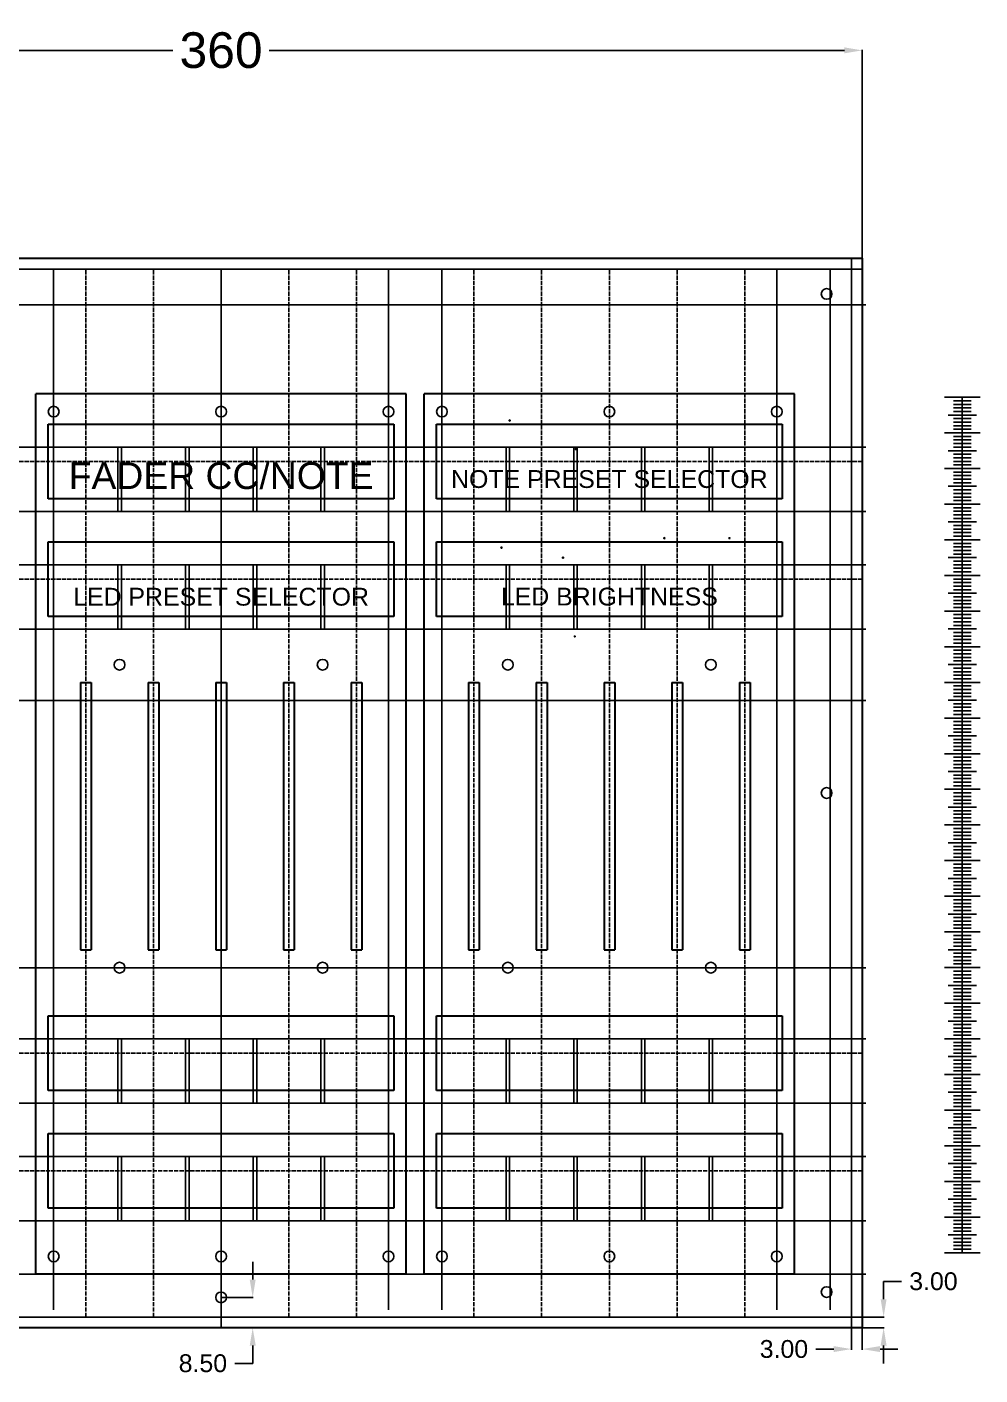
# Model space of a CAD drawing. Header units: millimetres. Extents: x 2052 to 2502, y 1819 to 2198.
# Drawn here: x 2234.2 to 2501.8, y 1819.4 to 2197.6 of the extents above; entities that cross this region are included whole.
import ezdxf

# ---------------------------------------------------------------- set-up
doc = ezdxf.new("R2010")
doc.units = ezdxf.units.MM
doc.linetypes.add('ACAD_ISO02W100', pattern=[15, 12, -3])
for name, color, linetype in [('Buttons', 7, 'Continuous'), ('Guides', 140, 'Continuous'), ('Half guides', 20, 'ACAD_ISO02W100'), ('Hole', 100, 'Continuous'), ('MODE_BUTTON', 7, 'Continuous')]:
    doc.layers.add(name, color=color, linetype=linetype)
doc.layers.add('Front panel', color=7, linetype='Continuous', lineweight=30)
doc.layers.add('PCB SIZE', color=90, linetype='Continuous', lineweight=30)
doc.layers.add('Quote', color=7, linetype='Continuous', true_color=0xff8575)
doc.styles.get("Standard").update_dxf_attribs({"font": 'arial.ttf'})
doc.dimstyles.get("Standard").update_dxf_attribs({"dimtxt": 5, "dimasz": 5, "dimexe": 0.18, "dimexo": 0.0625, "dimgap": 2.5, "dimtad": 0, "dimtoh": 1, "dimzin": 0, "dimdsep": 46, "dimtxsty": 'Standard', "dimcen": 0.09, "dimadec": 0, "dimazin": 0, "dimtfac": 1, "dimtofl": 0, "dimtmove": 0, "dimatfit": 3, "dimfxl": 1, "dimtolj": 1, "dimtzin": 0, "dimarcsym": 0})

# ---------------------------------------------------------------- blocks, each defined once
blk = doc.blocks.new('*D5')
at = {"layer": 'Quote', "color": 0, "lineweight": -2, "transparency": 16777216}
for p, q in [((2108.74, 2129.74), (2108.74, 2191.2)), ((2113.74, 2191.02), (2275.22, 2191.02)), ((2463.74, 2191.02), (2302.27, 2191.02)), ((2468.74, 2129.74), (2468.74, 2191.2))]:
    blk.add_line(p, q, dxfattribs=at)
at = {"layer": 'Quote', "color": 0, "transparency": 16777216}
for points in [[(2113.74, 2191.86), (2113.74, 2190.19), (2108.74, 2191.02)], [(2463.74, 2191.86), (2463.74, 2190.19), (2468.74, 2191.02)]]:
    blk.add_solid(points, dxfattribs=at)
at = {"layer": 'Quote', "color": 0, "lineweight": 0, "transparency": 16777216, "insert": (2288.74, 2191.02), "char_height": 10, "attachment_point": 5}
blk.add_mtext('\\A1;360', dxfattribs=at)
blk = doc.blocks.new('*D21')
at = {"layer": 'Quote', "color": 0, "lineweight": -2, "transparency": 16777216}
for p, q in [((2297.62, 1846.18), (2297.62, 1851.18)), ((2288.81, 1841.18), (2297.8, 1841.18)), ((2297.69, 1832.68), (2297.8, 1832.68)), ((2297.62, 1827.68), (2297.62, 1822.68)), ((2297.62, 1822.68), (2292.62, 1822.68))]:
    blk.add_line(p, q, dxfattribs=at)
at = {"layer": 'Quote', "color": 0, "transparency": 16777216}
for points in [[(2296.79, 1846.18), (2298.46, 1846.18), (2297.62, 1841.18)], [(2296.79, 1827.68), (2298.46, 1827.68), (2297.62, 1832.68)]]:
    blk.add_solid(points, dxfattribs=at)
at = {"layer": 'Quote', "color": 0, "transparency": 16777216, "insert": (2283.64, 1822.68), "char_height": 5, "attachment_point": 5}
blk.add_mtext('\\A1;8.50', dxfattribs=at)
blk = doc.blocks.new('*D22')
at = {"layer": 'Quote', "color": 0, "lineweight": -2, "transparency": 16777216}
for p, q in [((2474.74, 1840.68), (2474.74, 1845.68)), ((2474.74, 1845.68), (2479.74, 1845.68)), ((2468.81, 1835.68), (2474.92, 1835.68)), ((2468.81, 1832.68), (2474.92, 1832.68)), ((2474.74, 1827.68), (2474.74, 1822.68))]:
    blk.add_line(p, q, dxfattribs=at)
at = {"layer": 'Quote', "color": 0, "transparency": 16777216}
for points in [[(2473.91, 1840.68), (2475.58, 1840.68), (2474.74, 1835.68)], [(2473.91, 1827.68), (2475.58, 1827.68), (2474.74, 1832.68)]]:
    blk.add_solid(points, dxfattribs=at)
at = {"layer": 'Quote', "color": 0, "transparency": 16777216, "insert": (2488.73, 1845.68), "char_height": 5, "attachment_point": 5}
blk.add_mtext('\\A1;3.00', dxfattribs=at)
blk = doc.blocks.new('*D23')
at = {"layer": 'Quote', "color": 0, "lineweight": -2, "transparency": 16777216}
for p, q in [((2465.74, 1832.62), (2465.74, 1826.5)), ((2468.74, 1832.62), (2468.74, 1826.5)), ((2460.74, 1826.68), (2455.74, 1826.68)), ((2473.74, 1826.68), (2478.74, 1826.68))]:
    blk.add_line(p, q, dxfattribs=at)
at = {"layer": 'Quote', "color": 0, "transparency": 16777216}
for points in [[(2460.74, 1827.51), (2460.74, 1825.85), (2465.74, 1826.68)], [(2473.74, 1827.51), (2473.74, 1825.85), (2468.74, 1826.68)]]:
    blk.add_solid(points, dxfattribs=at)
at = {"layer": 'Quote', "color": 0, "transparency": 16777216, "insert": (2446.76, 1826.68), "char_height": 5, "attachment_point": 5}
blk.add_mtext('\\A1;3.00', dxfattribs=at)

msp = doc.modelspace()

# ---------------------------------------------------------------- linework, layer by layer
for p, q in [((2108.745, 2129.679), (2468.745, 2129.679)), ((2288.745, 2129.679), (2288.745, 1832.679)), ((2465.745, 2132.679), (2465.745, 1832.679)), ((2491.818, 2093.717), (2501.818, 2093.717)), ((2494.318, 2092.717), (2499.318, 2092.717)), ((2494.318, 2091.717), (2499.318, 2091.717)), ((2496.818, 2093.717), (2496.818, 1993.717)), ((2492.818, 2088.717), (2500.818, 2088.717)), ((2494.318, 2090.717), (2499.318, 2090.717)), ((2494.318, 2089.717), (2499.318, 2089.717)), ((2494.318, 2087.717), (2499.318, 2087.717)), ((2494.318, 2086.717), (2499.318, 2086.717)), ((2494.318, 2085.717), (2499.318, 2085.717)), ((2494.318, 2084.717), (2499.318, 2084.717)), ((2491.818, 2083.717), (2501.818, 2083.717)), ((2491.818, 2083.717), (2501.818, 2083.717)), ((2492.818, 2083.717), (2500.818, 2083.717)), ((2494.318, 2082.717), (2499.318, 2082.717)), ((2494.318, 2081.717), (2499.318, 2081.717)), ((2494.318, 2080.717), (2499.318, 2080.717)), ((2492.818, 2078.717), (2500.818, 2078.717)), ((2494.318, 2079.717), (2499.318, 2079.717)), ((2494.318, 2077.717), (2499.318, 2077.717)), ((2494.318, 2076.717), (2499.318, 2076.717)), ((2491.818, 2073.717), (2501.818, 2073.717)), ((2491.818, 2073.717), (2501.818, 2073.717)), ((2492.818, 2073.717), (2500.818, 2073.717)), ((2494.318, 2075.717), (2499.318, 2075.717)), ((2494.318, 2074.717), (2499.318, 2074.717)), ((2494.318, 2072.717), (2499.318, 2072.717)), ((2492.818, 2068.717), (2500.818, 2068.717)), ((2494.318, 2071.717), (2499.318, 2071.717)), ((2494.318, 2070.717), (2499.318, 2070.717)), ((2494.318, 2069.717), (2499.318, 2069.717)), ((2494.318, 2067.717), (2499.318, 2067.717)), ((2494.318, 2066.717), (2499.318, 2066.717)), ((2494.318, 2065.717), (2499.318, 2065.717)), ((2491.818, 2063.717), (2501.818, 2063.717)), ((2491.818, 2063.717), (2501.818, 2063.717)), ((2492.818, 2063.717), (2500.818, 2063.717)), ((2494.318, 2064.717), (2499.318, 2064.717)), ((2494.318, 2062.717), (2499.318, 2062.717)), ((2494.318, 2061.717), (2499.318, 2061.717)), ((2492.818, 2058.717), (2500.818, 2058.717)), ((2494.318, 2060.717), (2499.318, 2060.717)), ((2494.318, 2059.717), (2499.318, 2059.717)), ((2494.318, 2057.717), (2499.318, 2057.717)), ((2491.818, 2053.717), (2501.818, 2053.717)), ((2491.818, 2053.717), (2501.818, 2053.717)), ((2492.818, 2053.717), (2500.818, 2053.717)), ((2494.318, 2056.717), (2499.318, 2056.717)), ((2494.318, 2055.717), (2499.318, 2055.717)), ((2494.318, 2054.717), (2499.318, 2054.717)), ((2494.318, 2052.717), (2499.318, 2052.717)), ((2494.318, 2051.717), (2499.318, 2051.717)), ((2494.318, 2050.717), (2499.318, 2050.717)), ((2492.818, 2048.717), (2500.818, 2048.717)), ((2494.318, 2049.717), (2499.318, 2049.717)), ((2494.318, 2047.717), (2499.318, 2047.717)), ((2494.318, 2046.717), (2499.318, 2046.717)), ((2491.818, 2043.717), (2501.818, 2043.717)), ((2491.818, 2043.717), (2501.818, 2043.717)), ((2492.818, 2043.717), (2500.818, 2043.717)), ((2494.318, 2045.717), (2499.318, 2045.717)), ((2494.318, 2044.717), (2499.318, 2044.717)), ((2494.318, 2042.717), (2499.318, 2042.717)), ((2492.818, 2038.717), (2500.818, 2038.717)), ((2494.318, 2041.717), (2499.318, 2041.717)), ((2494.318, 2040.717), (2499.318, 2040.717)), ((2494.318, 2039.717), (2499.318, 2039.717)), ((2494.318, 2037.717), (2499.318, 2037.717)), ((2494.318, 2036.717), (2499.318, 2036.717)), ((2494.318, 2035.717), (2499.318, 2035.717)), ((2494.318, 2034.717), (2499.318, 2034.717)), ((2491.818, 2033.717), (2501.818, 2033.717)), ((2491.818, 2033.717), (2501.818, 2033.717)), ((2492.818, 2033.717), (2500.818, 2033.717)), ((2494.318, 2032.717), (2499.318, 2032.717)), ((2494.318, 2031.717), (2499.318, 2031.717)), ((2492.818, 2028.717), (2500.818, 2028.717)), ((2494.318, 2030.717), (2499.318, 2030.717)), ((2494.318, 2029.717), (2499.318, 2029.717)), ((2494.318, 2027.717), (2499.318, 2027.717)), ((2491.818, 2023.717), (2501.818, 2023.717)), ((2491.818, 2023.717), (2501.818, 2023.717)), ((2491.818, 2023.717), (2501.818, 2023.717)), ((2491.818, 2023.717), (2501.818, 2023.717)), ((2492.818, 2023.717), (2500.818, 2023.717)), ((2494.318, 2026.717), (2499.318, 2026.717)), ((2494.318, 2025.717), (2499.318, 2025.717)), ((2494.318, 2024.717), (2499.318, 2024.717)), ((2496.818, 2023.717), (2496.818, 1923.717)), ((2496.818, 2023.717), (2496.818, 1923.717)), ((2494.318, 2022.717), (2499.318, 2022.717)), ((2494.318, 2022.717), (2499.318, 2022.717)), ((2494.318, 2022.717), (2499.318, 2022.717)), ((2494.318, 2021.717), (2499.318, 2021.717)), ((2494.318, 2021.717), (2499.318, 2021.717)), ((2494.318, 2021.717), (2499.318, 2021.717)), ((2494.318, 2020.717), (2499.318, 2020.717)), ((2494.318, 2020.717), (2499.318, 2020.717)), ((2494.318, 2020.717), (2499.318, 2020.717)), ((2494.318, 2019.717), (2499.318, 2019.717)), ((2494.318, 2019.717), (2499.318, 2019.717)), ((2494.318, 2019.717), (2499.318, 2019.717)), ((2492.818, 2018.717), (2500.818, 2018.717)), ((2492.818, 2018.717), (2500.818, 2018.717)), ((2492.818, 2018.717), (2500.818, 2018.717)), ((2494.318, 2017.717), (2499.318, 2017.717)), ((2494.318, 2017.717), (2499.318, 2017.717)), ((2494.318, 2017.717), (2499.318, 2017.717)), ((2494.318, 2016.717), (2499.318, 2016.717)), ((2494.318, 2016.717), (2499.318, 2016.717)), ((2494.318, 2016.717), (2499.318, 2016.717)), ((2491.818, 2013.717), (2501.818, 2013.717)), ((2491.818, 2013.717), (2501.818, 2013.717)), ((2491.818, 2013.717), (2501.818, 2013.717)), ((2491.818, 2013.717), (2501.818, 2013.717)), ((2491.818, 2013.717), (2501.818, 2013.717)), ((2491.818, 2013.717), (2501.818, 2013.717)), ((2492.818, 2013.717), (2500.818, 2013.717)), ((2492.818, 2013.717), (2500.818, 2013.717)), ((2492.818, 2013.717), (2500.818, 2013.717)), ((2494.318, 2015.717), (2499.318, 2015.717)), ((2494.318, 2015.717), (2499.318, 2015.717)), ((2494.318, 2015.717), (2499.318, 2015.717)), ((2494.318, 2014.717), (2499.318, 2014.717)), ((2494.318, 2014.717), (2499.318, 2014.717)), ((2494.318, 2014.717), (2499.318, 2014.717)), ((2494.318, 2012.717), (2499.318, 2012.717)), ((2494.318, 2012.717), (2499.318, 2012.717)), ((2494.318, 2012.717), (2499.318, 2012.717)), ((2492.818, 2008.717), (2500.818, 2008.717)), ((2492.818, 2008.717), (2500.818, 2008.717)), ((2492.818, 2008.717), (2500.818, 2008.717)), ((2494.318, 2011.717), (2499.318, 2011.717)), ((2494.318, 2011.717), (2499.318, 2011.717)), ((2494.318, 2011.717), (2499.318, 2011.717)), ((2494.318, 2010.717), (2499.318, 2010.717)), ((2494.318, 2010.717), (2499.318, 2010.717)), ((2494.318, 2010.717), (2499.318, 2010.717)), ((2494.318, 2009.717), (2499.318, 2009.717)), ((2494.318, 2009.717), (2499.318, 2009.717)), ((2494.318, 2009.717), (2499.318, 2009.717)), ((2494.318, 2007.717), (2499.318, 2007.717)), ((2494.318, 2007.717), (2499.318, 2007.717)), ((2494.318, 2007.717), (2499.318, 2007.717)), ((2494.318, 2006.717), (2499.318, 2006.717)), ((2494.318, 2006.717), (2499.318, 2006.717)), ((2494.318, 2006.717), (2499.318, 2006.717)), ((2494.318, 2005.717), (2499.318, 2005.717)), ((2494.318, 2005.717), (2499.318, 2005.717)), ((2494.318, 2005.717), (2499.318, 2005.717)), ((2494.318, 2004.717), (2499.318, 2004.717)), ((2494.318, 2004.717), (2499.318, 2004.717)), ((2494.318, 2004.717), (2499.318, 2004.717)), ((2491.818, 2003.717), (2501.818, 2003.717)), ((2491.818, 2003.717), (2501.818, 2003.717)), ((2491.818, 2003.717), (2501.818, 2003.717)), ((2491.818, 2003.717), (2501.818, 2003.717)), ((2491.818, 2003.717), (2501.818, 2003.717)), ((2491.818, 2003.717), (2501.818, 2003.717)), ((2492.818, 2003.717), (2500.818, 2003.717)), ((2492.818, 2003.717), (2500.818, 2003.717)), ((2492.818, 2003.717), (2500.818, 2003.717)), ((2494.318, 2002.717), (2499.318, 2002.717)), ((2494.318, 2002.717), (2499.318, 2002.717)), ((2494.318, 2002.717), (2499.318, 2002.717)), ((2494.318, 2001.717), (2499.318, 2001.717)), ((2494.318, 2001.717), (2499.318, 2001.717)), ((2494.318, 2001.717), (2499.318, 2001.717)), ((2494.318, 2000.717), (2499.318, 2000.717)), ((2494.318, 2000.717), (2499.318, 2000.717)), ((2494.318, 2000.717), (2499.318, 2000.717)), ((2492.818, 1998.717), (2500.818, 1998.717)), ((2492.818, 1998.717), (2500.818, 1998.717)), ((2492.818, 1998.717), (2500.818, 1998.717)), ((2494.318, 1999.717), (2499.318, 1999.717)), ((2494.318, 1999.717), (2499.318, 1999.717)), ((2494.318, 1999.717), (2499.318, 1999.717)), ((2494.318, 1997.717), (2499.318, 1997.717)), ((2494.318, 1997.717), (2499.318, 1997.717)), ((2494.318, 1997.717), (2499.318, 1997.717)), ((2491.818, 1993.717), (2501.818, 1993.717)), ((2491.818, 1993.717), (2501.818, 1993.717)), ((2491.818, 1993.717), (2501.818, 1993.717)), ((2491.818, 1993.717), (2501.818, 1993.717)), ((2491.818, 1993.717), (2501.818, 1993.717)), ((2491.818, 1993.717), (2501.818, 1993.717)), ((2492.818, 1993.717), (2500.818, 1993.717)), ((2492.818, 1993.717), (2500.818, 1993.717)), ((2492.818, 1993.717), (2500.818, 1993.717)), ((2494.318, 1996.717), (2499.318, 1996.717)), ((2494.318, 1996.717), (2499.318, 1996.717)), ((2494.318, 1996.717), (2499.318, 1996.717)), ((2494.318, 1995.717), (2499.318, 1995.717)), ((2494.318, 1995.717), (2499.318, 1995.717)), ((2494.318, 1995.717), (2499.318, 1995.717)), ((2494.318, 1994.717), (2499.318, 1994.717)), ((2494.318, 1994.717), (2499.318, 1994.717)), ((2494.318, 1994.717), (2499.318, 1994.717)), ((2494.318, 1992.717), (2499.318, 1992.717)), ((2494.318, 1992.717), (2499.318, 1992.717)), ((2494.318, 1991.717), (2499.318, 1991.717)), ((2494.318, 1991.717), (2499.318, 1991.717)), ((2494.318, 1990.717), (2499.318, 1990.717)), ((2494.318, 1990.717), (2499.318, 1990.717)), ((2494.318, 1989.717), (2499.318, 1989.717)), ((2494.318, 1989.717), (2499.318, 1989.717)), ((2492.818, 1988.717), (2500.818, 1988.717)), ((2492.818, 1988.717), (2500.818, 1988.717)), ((2494.318, 1987.717), (2499.318, 1987.717)), ((2494.318, 1987.717), (2499.318, 1987.717)), ((2494.318, 1986.717), (2499.318, 1986.717)), ((2494.318, 1986.717), (2499.318, 1986.717)), ((2494.318, 1985.717), (2499.318, 1985.717)), ((2494.318, 1985.717), (2499.318, 1985.717)), ((2491.818, 1983.717), (2501.818, 1983.717)), ((2491.818, 1983.717), (2501.818, 1983.717)), ((2491.818, 1983.717), (2501.818, 1983.717)), ((2491.818, 1983.717), (2501.818, 1983.717)), ((2492.818, 1983.717), (2500.818, 1983.717)), ((2492.818, 1983.717), (2500.818, 1983.717)), ((2494.318, 1984.717), (2499.318, 1984.717)), ((2494.318, 1984.717), (2499.318, 1984.717)), ((2494.318, 1982.717), (2499.318, 1982.717)), ((2494.318, 1982.717), (2499.318, 1982.717)), ((2494.318, 1981.717), (2499.318, 1981.717)), ((2494.318, 1981.717), (2499.318, 1981.717)), ((2492.818, 1978.717), (2500.818, 1978.717)), ((2492.818, 1978.717), (2500.818, 1978.717)), ((2494.318, 1980.717), (2499.318, 1980.717)), ((2494.318, 1980.717), (2499.318, 1980.717)), ((2494.318, 1979.717), (2499.318, 1979.717)), ((2494.318, 1979.717), (2499.318, 1979.717)), ((2494.318, 1977.717), (2499.318, 1977.717)), ((2494.318, 1977.717), (2499.318, 1977.717)), ((2494.318, 1976.717), (2499.318, 1976.717)), ((2494.318, 1976.717), (2499.318, 1976.717)), ((2494.318, 1975.717), (2499.318, 1975.717)), ((2494.318, 1975.717), (2499.318, 1975.717)), ((2494.318, 1974.717), (2499.318, 1974.717)), ((2494.318, 1974.717), (2499.318, 1974.717)), ((2491.818, 1973.717), (2501.818, 1973.717)), ((2491.818, 1973.717), (2501.818, 1973.717)), ((2491.818, 1973.717), (2501.818, 1973.717)), ((2491.818, 1973.717), (2501.818, 1973.717)), ((2492.818, 1973.717), (2500.818, 1973.717)), ((2492.818, 1973.717), (2500.818, 1973.717)), ((2494.318, 1972.717), (2499.318, 1972.717)), ((2494.318, 1972.717), (2499.318, 1972.717)), ((2494.318, 1971.717), (2499.318, 1971.717)), ((2494.318, 1971.717), (2499.318, 1971.717)), ((2494.318, 1970.717), (2499.318, 1970.717)), ((2494.318, 1970.717), (2499.318, 1970.717)), ((2492.818, 1968.717), (2500.818, 1968.717)), ((2492.818, 1968.717), (2500.818, 1968.717)), ((2494.318, 1969.717), (2499.318, 1969.717)), ((2494.318, 1969.717), (2499.318, 1969.717)), ((2494.318, 1967.717), (2499.318, 1967.717)), ((2494.318, 1967.717), (2499.318, 1967.717)), ((2494.318, 1966.717), (2499.318, 1966.717)), ((2494.318, 1966.717), (2499.318, 1966.717)), ((2491.818, 1963.717), (2501.818, 1963.717)), ((2491.818, 1963.717), (2501.818, 1963.717)), ((2491.818, 1963.717), (2501.818, 1963.717)), ((2491.818, 1963.717), (2501.818, 1963.717)), ((2492.818, 1963.717), (2500.818, 1963.717)), ((2492.818, 1963.717), (2500.818, 1963.717)), ((2494.318, 1965.717), (2499.318, 1965.717)), ((2494.318, 1965.717), (2499.318, 1965.717)), ((2494.318, 1964.717), (2499.318, 1964.717)), ((2494.318, 1964.717), (2499.318, 1964.717)), ((2494.318, 1962.717), (2499.318, 1962.717)), ((2494.318, 1962.717), (2499.318, 1962.717)), ((2494.318, 1961.717), (2499.318, 1961.717)), ((2494.318, 1961.717), (2499.318, 1961.717)), ((2494.318, 1960.717), (2499.318, 1960.717)), ((2494.318, 1960.717), (2499.318, 1960.717)), ((2494.318, 1959.717), (2499.318, 1959.717)), ((2494.318, 1959.717), (2499.318, 1959.717)), ((2492.818, 1958.717), (2500.818, 1958.717)), ((2492.818, 1958.717), (2500.818, 1958.717)), ((2494.318, 1957.717), (2499.318, 1957.717)), ((2494.318, 1957.717), (2499.318, 1957.717)), ((2494.318, 1956.717), (2499.318, 1956.717)), ((2494.318, 1956.717), (2499.318, 1956.717)), ((2494.318, 1955.717), (2499.318, 1955.717)), ((2494.318, 1955.717), (2499.318, 1955.717)), ((2491.818, 1953.717), (2501.818, 1953.717)), ((2491.818, 1953.717), (2501.818, 1953.717)), ((2491.818, 1953.717), (2501.818, 1953.717)), ((2491.818, 1953.717), (2501.818, 1953.717)), ((2491.818, 1953.717), (2501.818, 1953.717)), ((2492.818, 1953.717), (2500.818, 1953.717)), ((2492.818, 1953.717), (2500.818, 1953.717)), ((2494.318, 1954.717), (2499.318, 1954.717)), ((2494.318, 1954.717), (2499.318, 1954.717)), ((2494.318, 1952.717), (2499.318, 1952.717)), ((2494.318, 1952.717), (2499.318, 1952.717)), ((2494.318, 1952.717), (2499.318, 1952.717)), ((2494.318, 1951.717), (2499.318, 1951.717)), ((2494.318, 1951.717), (2499.318, 1951.717)), ((2494.318, 1951.717), (2499.318, 1951.717)), ((2496.818, 1953.717), (2496.818, 1853.717)), ((2492.818, 1948.717), (2500.818, 1948.717)), ((2492.818, 1948.717), (2500.818, 1948.717)), ((2492.818, 1948.717), (2500.818, 1948.717)), ((2494.318, 1950.717), (2499.318, 1950.717)), ((2494.318, 1950.717), (2499.318, 1950.717)), ((2494.318, 1950.717), (2499.318, 1950.717)), ((2494.318, 1949.717), (2499.318, 1949.717)), ((2494.318, 1949.717), (2499.318, 1949.717)), ((2494.318, 1949.717), (2499.318, 1949.717)), ((2494.318, 1947.717), (2499.318, 1947.717)), ((2494.318, 1947.717), (2499.318, 1947.717)), ((2494.318, 1947.717), (2499.318, 1947.717)), ((2494.318, 1946.717), (2499.318, 1946.717)), ((2494.318, 1946.717), (2499.318, 1946.717)), ((2494.318, 1946.717), (2499.318, 1946.717)), ((2494.318, 1945.717), (2499.318, 1945.717)), ((2494.318, 1945.717), (2499.318, 1945.717)), ((2494.318, 1945.717), (2499.318, 1945.717)), ((2494.318, 1944.717), (2499.318, 1944.717)), ((2494.318, 1944.717), (2499.318, 1944.717)), ((2494.318, 1944.717), (2499.318, 1944.717)), ((2491.818, 1943.717), (2501.818, 1943.717)), ((2491.818, 1943.717), (2501.818, 1943.717)), ((2491.818, 1943.717), (2501.818, 1943.717)), ((2491.818, 1943.717), (2501.818, 1943.717)), ((2491.818, 1943.717), (2501.818, 1943.717)), ((2491.818, 1943.717), (2501.818, 1943.717)), ((2492.818, 1943.717), (2500.818, 1943.717)), ((2492.818, 1943.717), (2500.818, 1943.717)), ((2492.818, 1943.717), (2500.818, 1943.717)), ((2494.318, 1942.717), (2499.318, 1942.717)), ((2494.318, 1942.717), (2499.318, 1942.717)), ((2494.318, 1942.717), (2499.318, 1942.717)), ((2494.318, 1941.717), (2499.318, 1941.717)), ((2494.318, 1941.717), (2499.318, 1941.717)), ((2494.318, 1941.717), (2499.318, 1941.717)), ((2494.318, 1940.717), (2499.318, 1940.717)), ((2494.318, 1940.717), (2499.318, 1940.717)), ((2494.318, 1940.717), (2499.318, 1940.717)), ((2492.818, 1938.717), (2500.818, 1938.717)), ((2492.818, 1938.717), (2500.818, 1938.717)), ((2492.818, 1938.717), (2500.818, 1938.717)), ((2494.318, 1939.717), (2499.318, 1939.717)), ((2494.318, 1939.717), (2499.318, 1939.717)), ((2494.318, 1939.717), (2499.318, 1939.717)), ((2494.318, 1937.717), (2499.318, 1937.717)), ((2494.318, 1937.717), (2499.318, 1937.717)), ((2494.318, 1937.717), (2499.318, 1937.717)), ((2494.318, 1936.717), (2499.318, 1936.717)), ((2494.318, 1936.717), (2499.318, 1936.717)), ((2494.318, 1936.717), (2499.318, 1936.717)), ((2491.818, 1933.717), (2501.818, 1933.717)), ((2491.818, 1933.717), (2501.818, 1933.717)), ((2491.818, 1933.717), (2501.818, 1933.717)), ((2491.818, 1933.717), (2501.818, 1933.717)), ((2491.818, 1933.717), (2501.818, 1933.717)), ((2491.818, 1933.717), (2501.818, 1933.717)), ((2492.818, 1933.717), (2500.818, 1933.717)), ((2492.818, 1933.717), (2500.818, 1933.717)), ((2492.818, 1933.717), (2500.818, 1933.717)), ((2494.318, 1935.717), (2499.318, 1935.717)), ((2494.318, 1935.717), (2499.318, 1935.717)), ((2494.318, 1935.717), (2499.318, 1935.717)), ((2494.318, 1934.717), (2499.318, 1934.717)), ((2494.318, 1934.717), (2499.318, 1934.717)), ((2494.318, 1934.717), (2499.318, 1934.717)), ((2494.318, 1932.717), (2499.318, 1932.717)), ((2494.318, 1932.717), (2499.318, 1932.717)), ((2494.318, 1932.717), (2499.318, 1932.717)), ((2494.318, 1931.717), (2499.318, 1931.717)), ((2494.318, 1931.717), (2499.318, 1931.717)), ((2494.318, 1931.717), (2499.318, 1931.717)), ((2494.318, 1930.717), (2499.318, 1930.717)), ((2494.318, 1930.717), (2499.318, 1930.717)), ((2494.318, 1930.717), (2499.318, 1930.717)), ((2494.318, 1929.717), (2499.318, 1929.717)), ((2494.318, 1929.717), (2499.318, 1929.717)), ((2494.318, 1929.717), (2499.318, 1929.717)), ((2492.818, 1928.717), (2500.818, 1928.717)), ((2492.818, 1928.717), (2500.818, 1928.717)), ((2492.818, 1928.717), (2500.818, 1928.717)), ((2494.318, 1927.717), (2499.318, 1927.717)), ((2494.318, 1927.717), (2499.318, 1927.717)), ((2494.318, 1927.717), (2499.318, 1927.717)), ((2494.318, 1926.717), (2499.318, 1926.717)), ((2494.318, 1926.717), (2499.318, 1926.717)), ((2494.318, 1926.717), (2499.318, 1926.717)), ((2494.318, 1925.717), (2499.318, 1925.717)), ((2494.318, 1925.717), (2499.318, 1925.717)), ((2494.318, 1925.717), (2499.318, 1925.717)), ((2491.818, 1923.717), (2501.818, 1923.717)), ((2491.818, 1923.717), (2501.818, 1923.717)), ((2491.818, 1923.717), (2501.818, 1923.717)), ((2491.818, 1923.717), (2501.818, 1923.717)), ((2491.818, 1923.717), (2501.818, 1923.717)), ((2491.818, 1923.717), (2501.818, 1923.717)), ((2492.818, 1923.717), (2500.818, 1923.717)), ((2492.818, 1923.717), (2500.818, 1923.717)), ((2492.818, 1923.717), (2500.818, 1923.717)), ((2494.318, 1924.717), (2499.318, 1924.717)), ((2494.318, 1924.717), (2499.318, 1924.717)), ((2494.318, 1924.717), (2499.318, 1924.717)), ((2494.318, 1922.717), (2499.318, 1922.717)), ((2494.318, 1921.717), (2499.318, 1921.717)), ((2492.818, 1918.717), (2500.818, 1918.717)), ((2494.318, 1920.717), (2499.318, 1920.717)), ((2494.318, 1919.717), (2499.318, 1919.717)), ((2494.318, 1917.717), (2499.318, 1917.717)), ((2491.818, 1913.717), (2501.818, 1913.717)), ((2491.818, 1913.717), (2501.818, 1913.717)), ((2492.818, 1913.717), (2500.818, 1913.717)), ((2494.318, 1916.717), (2499.318, 1916.717)), ((2494.318, 1915.717), (2499.318, 1915.717)), ((2494.318, 1914.717), (2499.318, 1914.717)), ((2494.318, 1912.717), (2499.318, 1912.717)), ((2494.318, 1911.717), (2499.318, 1911.717)), ((2494.318, 1910.717), (2499.318, 1910.717)), ((2492.818, 1908.717), (2500.818, 1908.717)), ((2494.318, 1909.717), (2499.318, 1909.717)), ((2494.318, 1907.717), (2499.318, 1907.717)), ((2494.318, 1906.717), (2499.318, 1906.717)), ((2491.818, 1903.717), (2501.818, 1903.717)), ((2491.818, 1903.717), (2501.818, 1903.717)), ((2492.818, 1903.717), (2500.818, 1903.717)), ((2494.318, 1905.717), (2499.318, 1905.717)), ((2494.318, 1904.717), (2499.318, 1904.717)), ((2494.318, 1902.717), (2499.318, 1902.717)), ((2492.818, 1898.717), (2500.818, 1898.717)), ((2494.318, 1901.717), (2499.318, 1901.717)), ((2494.318, 1900.717), (2499.318, 1900.717)), ((2494.318, 1899.717), (2499.318, 1899.717)), ((2494.318, 1897.717), (2499.318, 1897.717)), ((2494.318, 1896.717), (2499.318, 1896.717)), ((2494.318, 1895.717), (2499.318, 1895.717)), ((2491.818, 1893.717), (2501.818, 1893.717)), ((2491.818, 1893.717), (2501.818, 1893.717)), ((2492.818, 1893.717), (2500.818, 1893.717)), ((2494.318, 1894.717), (2499.318, 1894.717)), ((2494.318, 1892.717), (2499.318, 1892.717)), ((2494.318, 1891.717), (2499.318, 1891.717)), ((2492.818, 1888.717), (2500.818, 1888.717)), ((2494.318, 1890.717), (2499.318, 1890.717)), ((2494.318, 1889.717), (2499.318, 1889.717)), ((2494.318, 1887.717), (2499.318, 1887.717)), ((2491.818, 1883.717), (2501.818, 1883.717)), ((2491.818, 1883.717), (2501.818, 1883.717)), ((2492.818, 1883.717), (2500.818, 1883.717)), ((2494.318, 1886.717), (2499.318, 1886.717)), ((2494.318, 1885.717), (2499.318, 1885.717)), ((2494.318, 1884.717), (2499.318, 1884.717)), ((2494.318, 1882.717), (2499.318, 1882.717)), ((2494.318, 1881.717), (2499.318, 1881.717)), ((2494.318, 1880.717), (2499.318, 1880.717)), ((2494.318, 1879.717), (2499.318, 1879.717)), ((2492.818, 1878.717), (2500.818, 1878.717)), ((2494.318, 1877.717), (2499.318, 1877.717)), ((2494.318, 1876.717), (2499.318, 1876.717)), ((2491.818, 1873.717), (2501.818, 1873.717)), ((2491.818, 1873.717), (2501.818, 1873.717)), ((2492.818, 1873.717), (2500.818, 1873.717)), ((2494.318, 1875.717), (2499.318, 1875.717)), ((2494.318, 1874.717), (2499.318, 1874.717)), ((2494.318, 1872.717), (2499.318, 1872.717)), ((2492.818, 1868.717), (2500.818, 1868.717)), ((2494.318, 1871.717), (2499.318, 1871.717)), ((2494.318, 1870.717), (2499.318, 1870.717)), ((2494.318, 1869.717), (2499.318, 1869.717)), ((2494.318, 1867.717), (2499.318, 1867.717)), ((2494.318, 1866.717), (2499.318, 1866.717)), ((2494.318, 1865.717), (2499.318, 1865.717)), ((2494.318, 1864.717), (2499.318, 1864.717)), ((2491.818, 1863.717), (2501.818, 1863.717)), ((2491.818, 1863.717), (2501.818, 1863.717)), ((2492.818, 1863.717), (2500.818, 1863.717)), ((2494.318, 1862.717), (2499.318, 1862.717)), ((2494.318, 1861.717), (2499.318, 1861.717)), ((2494.318, 1860.717), (2499.318, 1860.717)), ((2492.818, 1858.717), (2500.818, 1858.717)), ((2494.318, 1859.717), (2499.318, 1859.717)), ((2494.318, 1857.717), (2499.318, 1857.717)), ((2491.818, 1853.717), (2501.818, 1853.717)), ((2491.818, 1853.717), (2501.818, 1853.717)), ((2492.818, 1853.717), (2500.818, 1853.717)), ((2494.318, 1856.717), (2499.318, 1856.717)), ((2494.318, 1855.717), (2499.318, 1855.717)), ((2494.318, 1854.717), (2499.318, 1854.717)), ((2108.745, 1835.679), (2468.745, 1835.679))]:
    msp.add_line(p, q)
msp.add_circle((2288.745, 1841.179), 1.5)
for p in [(2496.818, 2092.717), (2496.818, 2091.717), (2496.818, 2090.717), (2496.818, 2089.717), (2496.818, 2088.717), (2496.818, 2087.717), (2496.818, 2086.717), (2496.818, 2085.717), (2496.818, 2084.717), (2496.818, 2083.717), (2496.818, 2082.717), (2496.818, 2081.717), (2496.818, 2080.717), (2496.818, 2079.717), (2496.818, 2078.717), (2496.818, 2077.717), (2496.818, 2076.717), (2496.818, 2075.717), (2496.818, 2074.717), (2496.818, 2073.717), (2496.818, 2072.717), (2496.818, 2071.717), (2496.818, 2070.717), (2496.818, 2069.717), (2496.818, 2068.717), (2496.818, 2067.717), (2496.818, 2066.717), (2496.818, 2065.717), (2496.818, 2064.717), (2496.818, 2063.717), (2496.818, 2062.717), (2496.818, 2061.717), (2496.818, 2060.717), (2496.818, 2059.717), (2496.818, 2058.717), (2496.818, 2057.717), (2496.818, 2056.717), (2496.818, 2055.717), (2496.818, 2054.717), (2496.818, 2053.717), (2496.818, 2052.717), (2496.818, 2051.717), (2496.818, 2050.717), (2496.818, 2049.717), (2496.818, 2048.717), (2496.818, 2047.717), (2496.818, 2046.717), (2496.818, 2045.717), (2496.818, 2044.717), (2496.818, 2043.717), (2496.818, 2042.717), (2496.818, 2041.717), (2496.818, 2040.717), (2496.818, 2039.717), (2496.818, 2038.717), (2496.818, 2037.717), (2496.818, 2036.717), (2496.818, 2035.717), (2496.818, 2034.717), (2496.818, 2033.717), (2496.818, 2032.717), (2496.818, 2031.717), (2496.818, 2030.717), (2496.818, 2029.717), (2496.818, 2028.717), (2496.818, 2027.717), (2496.818, 2026.717), (2496.818, 2025.717), (2496.818, 2024.717), (2496.818, 2023.717), (2496.818, 2022.717), (2496.818, 2022.717), (2496.818, 2022.717), (2496.818, 2021.717), (2496.818, 2021.717), (2496.818, 2021.717), (2496.818, 2020.717), (2496.818, 2020.717), (2496.818, 2020.717), (2496.818, 2019.717), (2496.818, 2019.717), (2496.818, 2019.717), (2496.818, 2018.717), (2496.818, 2018.717), (2496.818, 2018.717), (2496.818, 2017.717), (2496.818, 2017.717), (2496.818, 2017.717), (2496.818, 2016.717), (2496.818, 2016.717), (2496.818, 2016.717), (2496.818, 2015.717), (2496.818, 2015.717), (2496.818, 2015.717), (2496.818, 2014.717), (2496.818, 2014.717), (2496.818, 2014.717), (2496.818, 2013.717), (2496.818, 2013.717), (2496.818, 2013.717), (2496.818, 2012.717), (2496.818, 2012.717), (2496.818, 2012.717), (2496.818, 2011.717), (2496.818, 2011.717), (2496.818, 2011.717), (2496.818, 2010.717), (2496.818, 2010.717), (2496.818, 2010.717), (2496.818, 2009.717), (2496.818, 2009.717), (2496.818, 2009.717), (2496.818, 2008.717), (2496.818, 2008.717), (2496.818, 2008.717), (2496.818, 2007.717), (2496.818, 2007.717), (2496.818, 2007.717), (2496.818, 2006.717), (2496.818, 2006.717), (2496.818, 2006.717), (2496.818, 2005.717), (2496.818, 2005.717), (2496.818, 2005.717), (2496.818, 2004.717), (2496.818, 2004.717), (2496.818, 2004.717), (2496.818, 2003.717), (2496.818, 2003.717), (2496.818, 2003.717), (2496.818, 2002.717), (2496.818, 2002.717), (2496.818, 2002.717), (2496.818, 2001.717), (2496.818, 2001.717), (2496.818, 2001.717), (2496.818, 2000.717), (2496.818, 2000.717), (2496.818, 2000.717), (2496.818, 1999.717), (2496.818, 1999.717), (2496.818, 1999.717), (2496.818, 1998.717), (2496.818, 1998.717), (2496.818, 1998.717), (2496.818, 1997.717), (2496.818, 1997.717), (2496.818, 1997.717), (2496.818, 1996.717), (2496.818, 1996.717), (2496.818, 1996.717), (2496.818, 1995.717), (2496.818, 1995.717), (2496.818, 1995.717), (2496.818, 1994.717), (2496.818, 1994.717), (2496.818, 1994.717), (2496.818, 1993.717), (2496.818, 1993.717), (2496.818, 1992.717), (2496.818, 1992.717), (2496.818, 1991.717), (2496.818, 1991.717), (2496.818, 1990.717), (2496.818, 1990.717), (2496.818, 1989.717), (2496.818, 1989.717), (2496.818, 1988.717), (2496.818, 1988.717), (2496.818, 1987.717), (2496.818, 1987.717), (2496.818, 1986.717), (2496.818, 1986.717), (2496.818, 1985.717), (2496.818, 1985.717), (2496.818, 1984.717), (2496.818, 1984.717), (2496.818, 1983.717), (2496.818, 1983.717), (2496.818, 1982.717), (2496.818, 1982.717), (2496.818, 1981.717), (2496.818, 1981.717), (2496.818, 1980.717), (2496.818, 1980.717), (2496.818, 1979.717), (2496.818, 1979.717), (2496.818, 1978.717), (2496.818, 1978.717), (2496.818, 1977.717), (2496.818, 1977.717), (2496.818, 1976.717), (2496.818, 1976.717), (2496.818, 1975.717), (2496.818, 1975.717), (2496.818, 1974.717), (2496.818, 1974.717), (2496.818, 1973.717), (2496.818, 1973.717), (2496.818, 1972.717), (2496.818, 1972.717), (2496.818, 1971.717), (2496.818, 1971.717), (2496.818, 1970.717), (2496.818, 1970.717), (2496.818, 1969.717), (2496.818, 1969.717), (2496.818, 1968.717), (2496.818, 1968.717), (2496.818, 1967.717), (2496.818, 1967.717), (2496.818, 1966.717), (2496.818, 1966.717), (2496.818, 1965.717), (2496.818, 1965.717), (2496.818, 1964.717), (2496.818, 1964.717), (2496.818, 1963.717), (2496.818, 1963.717), (2496.818, 1962.717), (2496.818, 1962.717), (2496.818, 1961.717), (2496.818, 1961.717), (2496.818, 1960.717), (2496.818, 1960.717), (2496.818, 1959.717), (2496.818, 1959.717), (2496.818, 1958.717), (2496.818, 1958.717), (2496.818, 1957.717), (2496.818, 1957.717), (2496.818, 1956.717), (2496.818, 1956.717), (2496.818, 1955.717), (2496.818, 1955.717), (2496.818, 1954.717), (2496.818, 1954.717), (2496.818, 1953.717), (2496.818, 1953.717), (2496.818, 1952.717), (2496.818, 1952.717), (2496.818, 1952.717), (2496.818, 1951.717), (2496.818, 1951.717), (2496.818, 1951.717), (2496.818, 1950.717), (2496.818, 1950.717), (2496.818, 1950.717), (2496.818, 1949.717), (2496.818, 1949.717), (2496.818, 1949.717), (2496.818, 1948.717), (2496.818, 1948.717), (2496.818, 1948.717), (2496.818, 1947.717), (2496.818, 1947.717), (2496.818, 1947.717), (2496.818, 1946.717), (2496.818, 1946.717), (2496.818, 1946.717), (2496.818, 1945.717), (2496.818, 1945.717), (2496.818, 1945.717), (2496.818, 1944.717), (2496.818, 1944.717), (2496.818, 1944.717), (2496.818, 1943.717), (2496.818, 1943.717), (2496.818, 1943.717), (2496.818, 1942.717), (2496.818, 1942.717), (2496.818, 1942.717), (2496.818, 1941.717), (2496.818, 1941.717), (2496.818, 1941.717), (2496.818, 1940.717), (2496.818, 1940.717), (2496.818, 1940.717), (2496.818, 1939.717), (2496.818, 1939.717), (2496.818, 1939.717), (2496.818, 1938.717), (2496.818, 1938.717), (2496.818, 1938.717), (2496.818, 1937.717), (2496.818, 1937.717), (2496.818, 1937.717), (2496.818, 1936.717), (2496.818, 1936.717), (2496.818, 1936.717), (2496.818, 1935.717), (2496.818, 1935.717), (2496.818, 1935.717), (2496.818, 1934.717), (2496.818, 1934.717), (2496.818, 1934.717), (2496.818, 1933.717), (2496.818, 1933.717), (2496.818, 1933.717), (2496.818, 1932.717), (2496.818, 1932.717), (2496.818, 1932.717), (2496.818, 1931.717), (2496.818, 1931.717), (2496.818, 1931.717), (2496.818, 1930.717), (2496.818, 1930.717), (2496.818, 1930.717), (2496.818, 1929.717), (2496.818, 1929.717), (2496.818, 1929.717), (2496.818, 1928.717), (2496.818, 1928.717), (2496.818, 1928.717), (2496.818, 1927.717), (2496.818, 1927.717), (2496.818, 1927.717), (2496.818, 1926.717), (2496.818, 1926.717), (2496.818, 1926.717), (2496.818, 1925.717), (2496.818, 1925.717), (2496.818, 1925.717), (2496.818, 1924.717), (2496.818, 1924.717), (2496.818, 1924.717), (2496.818, 1923.717), (2496.818, 1922.717), (2496.818, 1921.717), (2496.818, 1920.717), (2496.818, 1919.717), (2496.818, 1918.717), (2496.818, 1917.717), (2496.818, 1916.717), (2496.818, 1915.717), (2496.818, 1914.717), (2496.818, 1913.717), (2496.818, 1912.717), (2496.818, 1911.717), (2496.818, 1910.717), (2496.818, 1909.717), (2496.818, 1908.717), (2496.818, 1907.717), (2496.818, 1906.717), (2496.818, 1905.717), (2496.818, 1904.717), (2496.818, 1903.717), (2496.818, 1902.717), (2496.818, 1901.717), (2496.818, 1900.717), (2496.818, 1899.717), (2496.818, 1898.717), (2496.818, 1897.717), (2496.818, 1896.717), (2496.818, 1895.717), (2496.818, 1894.717), (2496.818, 1893.717), (2496.818, 1892.717), (2496.818, 1891.717), (2496.818, 1890.717), (2496.818, 1889.717), (2496.818, 1888.717), (2496.818, 1887.717), (2496.818, 1886.717), (2496.818, 1885.717), (2496.818, 1884.717), (2496.818, 1883.717), (2496.818, 1882.717), (2496.818, 1881.717), (2496.818, 1880.717), (2496.818, 1879.717), (2496.818, 1878.717), (2496.818, 1877.717), (2496.818, 1876.717), (2496.818, 1875.717), (2496.818, 1874.717), (2496.818, 1873.717), (2496.818, 1872.717), (2496.818, 1871.717), (2496.818, 1870.717), (2496.818, 1869.717), (2496.818, 1868.717), (2496.818, 1867.717), (2496.818, 1866.717), (2496.818, 1865.717), (2496.818, 1864.717), (2496.818, 1863.717), (2496.818, 1862.717), (2496.818, 1861.717), (2496.818, 1860.717), (2496.818, 1859.717), (2496.818, 1858.717), (2496.818, 1857.717), (2496.818, 1856.717), (2496.818, 1855.717), (2496.818, 1854.717)]:
    msp.add_point(p)
at = {"layer": 'Buttons'}
for p, q in [((2241.745, 2061.679), (2241.745, 2079.679)), ((2241.745, 2079.679), (2259.745, 2079.679)), ((2259.745, 2079.679), (2259.745, 2061.679)), ((2260.745, 2061.679), (2260.745, 2079.679)), ((2260.745, 2079.679), (2278.745, 2079.679)), ((2278.745, 2079.679), (2278.745, 2061.679)), ((2279.745, 2061.679), (2279.745, 2079.679)), ((2279.745, 2079.679), (2297.745, 2079.679)), ((2297.745, 2079.679), (2297.745, 2061.679)), ((2298.745, 2061.679), (2298.745, 2079.679)), ((2298.745, 2079.679), (2316.745, 2079.679)), ((2316.745, 2079.679), (2316.745, 2061.679)), ((2317.745, 2061.679), (2317.745, 2079.679)), ((2317.745, 2079.679), (2335.745, 2079.679)), ((2335.745, 2079.679), (2335.745, 2061.679)), ((2350.745, 2061.679), (2350.745, 2079.679)), ((2350.745, 2079.679), (2368.745, 2079.679)), ((2368.745, 2079.679), (2368.745, 2061.679)), ((2369.745, 2061.679), (2369.745, 2079.679)), ((2369.745, 2079.679), (2387.745, 2079.679)), ((2387.745, 2079.679), (2387.745, 2061.679)), ((2388.745, 2061.679), (2388.745, 2079.679)), ((2388.745, 2079.679), (2406.745, 2079.679)), ((2406.745, 2079.679), (2406.745, 2061.679)), ((2407.745, 2061.679), (2407.745, 2079.679)), ((2407.745, 2079.679), (2425.745, 2079.679)), ((2425.745, 2079.679), (2425.745, 2061.679)), ((2426.745, 2061.679), (2426.745, 2079.679)), ((2426.745, 2079.679), (2444.745, 2079.679)), ((2444.745, 2079.679), (2444.745, 2061.679)), ((2259.745, 2061.679), (2241.745, 2061.679)), ((2278.745, 2061.679), (2260.745, 2061.679)), ((2297.745, 2061.679), (2279.745, 2061.679)), ((2316.745, 2061.679), (2298.745, 2061.679)), ((2335.745, 2061.679), (2317.745, 2061.679)), ((2368.745, 2061.679), (2350.745, 2061.679)), ((2387.745, 2061.679), (2369.745, 2061.679)), ((2406.745, 2061.679), (2388.745, 2061.679)), ((2425.745, 2061.679), (2407.745, 2061.679)), ((2444.745, 2061.679), (2426.745, 2061.679)), ((2241.745, 2028.679), (2241.745, 2046.679)), ((2241.745, 2046.679), (2259.745, 2046.679)), ((2259.745, 2046.679), (2259.745, 2028.679)), ((2260.745, 2028.679), (2260.745, 2046.679)), ((2260.745, 2046.679), (2278.745, 2046.679)), ((2278.745, 2046.679), (2278.745, 2028.679)), ((2279.745, 2028.679), (2279.745, 2046.679)), ((2279.745, 2046.679), (2297.745, 2046.679)), ((2297.745, 2046.679), (2297.745, 2028.679)), ((2298.745, 2028.679), (2298.745, 2046.679)), ((2298.745, 2046.679), (2316.745, 2046.679)), ((2316.745, 2046.679), (2316.745, 2028.679)), ((2317.745, 2028.679), (2317.745, 2046.679)), ((2317.745, 2046.679), (2335.745, 2046.679)), ((2335.745, 2046.679), (2335.745, 2028.679)), ((2350.745, 2028.679), (2350.745, 2046.679)), ((2350.745, 2046.679), (2368.745, 2046.679)), ((2368.745, 2046.679), (2368.745, 2028.679)), ((2369.745, 2028.679), (2369.745, 2046.679)), ((2369.745, 2046.679), (2387.745, 2046.679)), ((2387.745, 2046.679), (2387.745, 2028.679)), ((2388.745, 2028.679), (2388.745, 2046.679)), ((2388.745, 2046.679), (2406.745, 2046.679)), ((2406.745, 2046.679), (2406.745, 2028.679)), ((2407.745, 2028.679), (2407.745, 2046.679)), ((2407.745, 2046.679), (2425.745, 2046.679)), ((2425.745, 2046.679), (2425.745, 2028.679)), ((2426.745, 2028.679), (2426.745, 2046.679)), ((2426.745, 2046.679), (2444.745, 2046.679)), ((2444.745, 2046.679), (2444.745, 2028.679)), ((2259.745, 2028.679), (2241.745, 2028.679)), ((2278.745, 2028.679), (2260.745, 2028.679)), ((2297.745, 2028.679), (2279.745, 2028.679)), ((2316.745, 2028.679), (2298.745, 2028.679)), ((2335.745, 2028.679), (2317.745, 2028.679)), ((2368.745, 2028.679), (2350.745, 2028.679)), ((2387.745, 2028.679), (2369.745, 2028.679)), ((2406.745, 2028.679), (2388.745, 2028.679)), ((2425.745, 2028.679), (2407.745, 2028.679)), ((2444.745, 2028.679), (2426.745, 2028.679)), ((2241.745, 1895.679), (2241.745, 1913.679)), ((2241.745, 1913.679), (2259.745, 1913.679)), ((2259.745, 1913.679), (2259.745, 1895.679)), ((2260.745, 1895.679), (2260.745, 1913.679)), ((2260.745, 1913.679), (2278.745, 1913.679)), ((2278.745, 1913.679), (2278.745, 1895.679)), ((2279.745, 1895.679), (2279.745, 1913.679)), ((2279.745, 1913.679), (2297.745, 1913.679)), ((2297.745, 1913.679), (2297.745, 1895.679)), ((2298.745, 1895.679), (2298.745, 1913.679)), ((2298.745, 1913.679), (2316.745, 1913.679)), ((2316.745, 1913.679), (2316.745, 1895.679)), ((2317.745, 1895.679), (2317.745, 1913.679)), ((2317.745, 1913.679), (2335.745, 1913.679)), ((2335.745, 1913.679), (2335.745, 1895.679)), ((2350.745, 1895.679), (2350.745, 1913.679)), ((2350.745, 1913.679), (2368.745, 1913.679)), ((2368.745, 1913.679), (2368.745, 1895.679)), ((2369.745, 1895.679), (2369.745, 1913.679)), ((2369.745, 1913.679), (2387.745, 1913.679)), ((2387.745, 1913.679), (2387.745, 1895.679)), ((2388.745, 1895.679), (2388.745, 1913.679)), ((2388.745, 1913.679), (2406.745, 1913.679)), ((2406.745, 1913.679), (2406.745, 1895.679)), ((2407.745, 1895.679), (2407.745, 1913.679)), ((2407.745, 1913.679), (2425.745, 1913.679)), ((2425.745, 1913.679), (2425.745, 1895.679)), ((2426.745, 1895.679), (2426.745, 1913.679)), ((2426.745, 1913.679), (2444.745, 1913.679)), ((2444.745, 1913.679), (2444.745, 1895.679)), ((2259.745, 1895.679), (2241.745, 1895.679)), ((2278.745, 1895.679), (2260.745, 1895.679)), ((2297.745, 1895.679), (2279.745, 1895.679)), ((2316.745, 1895.679), (2298.745, 1895.679)), ((2335.745, 1895.679), (2317.745, 1895.679)), ((2368.745, 1895.679), (2350.745, 1895.679)), ((2387.745, 1895.679), (2369.745, 1895.679)), ((2406.745, 1895.679), (2388.745, 1895.679)), ((2425.745, 1895.679), (2407.745, 1895.679)), ((2444.745, 1895.679), (2426.745, 1895.679)), ((2241.745, 1862.679), (2241.745, 1880.679)), ((2241.745, 1880.679), (2259.745, 1880.679)), ((2259.745, 1880.679), (2259.745, 1862.679)), ((2260.745, 1862.679), (2260.745, 1880.679)), ((2260.745, 1880.679), (2278.745, 1880.679)), ((2278.745, 1880.679), (2278.745, 1862.679)), ((2279.745, 1862.679), (2279.745, 1880.679)), ((2279.745, 1880.679), (2297.745, 1880.679)), ((2297.745, 1880.679), (2297.745, 1862.679)), ((2298.745, 1862.679), (2298.745, 1880.679)), ((2298.745, 1880.679), (2316.745, 1880.679)), ((2316.745, 1880.679), (2316.745, 1862.679)), ((2317.745, 1862.679), (2317.745, 1880.679)), ((2317.745, 1880.679), (2335.745, 1880.679)), ((2335.745, 1880.679), (2335.745, 1862.679)), ((2350.745, 1862.679), (2350.745, 1880.679)), ((2350.745, 1880.679), (2368.745, 1880.679)), ((2368.745, 1880.679), (2368.745, 1862.679)), ((2369.745, 1862.679), (2369.745, 1880.679)), ((2369.745, 1880.679), (2387.745, 1880.679)), ((2387.745, 1880.679), (2387.745, 1862.679)), ((2388.745, 1862.679), (2388.745, 1880.679)), ((2388.745, 1880.679), (2406.745, 1880.679)), ((2406.745, 1880.679), (2406.745, 1862.679)), ((2407.745, 1862.679), (2407.745, 1880.679)), ((2407.745, 1880.679), (2425.745, 1880.679)), ((2425.745, 1880.679), (2425.745, 1862.679)), ((2426.745, 1862.679), (2426.745, 1880.679)), ((2426.745, 1880.679), (2444.745, 1880.679)), ((2444.745, 1880.679), (2444.745, 1862.679)), ((2259.745, 1862.679), (2241.745, 1862.679)), ((2278.745, 1862.679), (2260.745, 1862.679)), ((2297.745, 1862.679), (2279.745, 1862.679)), ((2316.745, 1862.679), (2298.745, 1862.679)), ((2335.745, 1862.679), (2317.745, 1862.679)), ((2368.745, 1862.679), (2350.745, 1862.679)), ((2387.745, 1862.679), (2369.745, 1862.679)), ((2406.745, 1862.679), (2388.745, 1862.679)), ((2425.745, 1862.679), (2407.745, 1862.679)), ((2444.745, 1862.679), (2426.745, 1862.679))]:
    msp.add_line(p, q, dxfattribs=at)
at = {"layer": 'Front panel'}
for p, q in [((2108.745, 2132.679), (2468.745, 2132.679)), ((2468.745, 2132.679), (2468.745, 1832.679)), ((2240.245, 2086.179), (2240.245, 2086.179)), ((2240.245, 2086.179), (2337.245, 2086.179)), ((2240.245, 2065.179), (2240.245, 2086.179)), ((2337.245, 2086.179), (2337.245, 2065.179)), ((2349.245, 2086.179), (2349.245, 2086.179)), ((2349.245, 2086.179), (2446.245, 2086.179)), ((2349.245, 2065.179), (2349.245, 2086.179)), ((2446.245, 2086.179), (2446.245, 2065.179)), ((2337.245, 2065.179), (2240.245, 2065.179)), ((2446.245, 2065.179), (2349.245, 2065.179)), ((2240.245, 2053.179), (2337.245, 2053.179)), ((2240.245, 2032.179), (2240.245, 2053.179)), ((2337.245, 2053.179), (2337.245, 2032.179)), ((2349.245, 2053.179), (2446.245, 2053.179)), ((2349.245, 2032.179), (2349.245, 2053.179)), ((2446.245, 2053.179), (2446.245, 2032.179)), ((2337.245, 2032.179), (2240.245, 2032.179)), ((2446.245, 2032.179), (2349.245, 2032.179)), ((2249.245, 2013.679), (2252.245, 2013.679)), ((2249.245, 2013.679), (2249.245, 1938.679)), ((2252.245, 2013.679), (2252.245, 1938.679)), ((2268.245, 2013.679), (2271.245, 2013.679)), ((2268.245, 2013.679), (2268.245, 1938.679)), ((2271.245, 2013.679), (2271.245, 1938.679)), ((2287.245, 2013.679), (2290.245, 2013.679)), ((2287.245, 2013.679), (2287.245, 1938.679)), ((2290.245, 2013.679), (2290.245, 1938.679)), ((2306.245, 2013.679), (2309.245, 2013.679)), ((2306.245, 2013.679), (2306.245, 1938.679)), ((2309.245, 2013.679), (2309.245, 1938.679)), ((2325.245, 2013.679), (2328.245, 2013.679)), ((2325.245, 2013.679), (2325.245, 1938.679)), ((2328.245, 2013.679), (2328.245, 1938.679)), ((2358.245, 2013.679), (2361.245, 2013.679)), ((2358.245, 2013.679), (2358.245, 1938.679)), ((2361.245, 2013.679), (2361.245, 1938.679)), ((2377.245, 2013.679), (2380.245, 2013.679)), ((2377.245, 2013.679), (2377.245, 1938.679)), ((2380.245, 2013.679), (2380.245, 1938.679)), ((2396.245, 2013.679), (2399.245, 2013.679)), ((2396.245, 2013.679), (2396.245, 1938.679)), ((2399.245, 2013.679), (2399.245, 1938.679)), ((2415.245, 2013.679), (2418.245, 2013.679)), ((2415.245, 2013.679), (2415.245, 1938.679)), ((2418.245, 2013.679), (2418.245, 1938.679)), ((2434.245, 2013.679), (2437.245, 2013.679)), ((2434.245, 2013.679), (2434.245, 1938.679)), ((2437.245, 2013.679), (2437.245, 1938.679)), ((2249.245, 1938.679), (2252.245, 1938.679)), ((2268.245, 1938.679), (2271.245, 1938.679)), ((2287.245, 1938.679), (2290.245, 1938.679)), ((2306.245, 1938.679), (2309.245, 1938.679)), ((2325.245, 1938.679), (2328.245, 1938.679)), ((2358.245, 1938.679), (2361.245, 1938.679)), ((2377.245, 1938.679), (2380.245, 1938.679)), ((2396.245, 1938.679), (2399.245, 1938.679)), ((2415.245, 1938.679), (2418.245, 1938.679)), ((2434.245, 1938.679), (2437.245, 1938.679)), ((2240.245, 1920.179), (2337.245, 1920.179)), ((2240.245, 1899.179), (2240.245, 1920.179)), ((2337.245, 1920.179), (2337.245, 1899.179)), ((2349.245, 1920.179), (2446.245, 1920.179)), ((2349.245, 1899.179), (2349.245, 1920.179)), ((2446.245, 1920.179), (2446.245, 1899.179)), ((2337.245, 1899.179), (2240.245, 1899.179)), ((2446.245, 1899.179), (2349.245, 1899.179)), ((2240.245, 1887.179), (2337.245, 1887.179)), ((2240.245, 1866.179), (2240.245, 1887.179)), ((2337.245, 1887.179), (2337.245, 1866.179)), ((2349.245, 1887.179), (2446.245, 1887.179)), ((2349.245, 1866.179), (2349.245, 1887.179)), ((2446.245, 1887.179), (2446.245, 1866.179)), ((2337.245, 1866.179), (2240.245, 1866.179)), ((2446.245, 1866.179), (2349.245, 1866.179)), ((2468.745, 1832.679), (2108.745, 1832.679))]:
    msp.add_line(p, q, dxfattribs=at)
at = {"layer": 'Guides'}
for p, q in [((2241.745, 1837.679), (2241.745, 2129.679)), ((2335.745, 1837.679), (2335.745, 2129.679)), ((2350.745, 1837.679), (2350.745, 2129.679)), ((2444.745, 1837.679), (2444.745, 2129.679)), ((2459.745, 1837.679), (2459.745, 2129.679)), ((2107.745, 2119.679), (2469.745, 2119.679)), ((2107.745, 2079.679), (2469.745, 2079.679)), ((2107.745, 2061.679), (2469.745, 2061.679)), ((2107.745, 2046.679), (2469.745, 2046.679)), ((2107.745, 2028.679), (2469.745, 2028.679)), ((2469.745, 2008.679), (2107.745, 2008.679)), ((2469.745, 1933.679), (2107.745, 1933.679)), ((2469.745, 1913.679), (2117.745, 1913.679)), ((2469.745, 1895.679), (2107.745, 1895.679)), ((2107.745, 1880.679), (2469.745, 1880.679)), ((2107.745, 1862.679), (2469.745, 1862.679)), ((2107.745, 1847.679), (2469.745, 1847.679))]:
    msp.add_line(p, q, dxfattribs=at)
at = {"layer": 'Half guides', "ltscale": 0.1}
for p, q in [((2250.745, 1835.679), (2250.745, 2129.679)), ((2269.745, 1835.679), (2269.745, 2129.679)), ((2288.745, 1837.679), (2288.745, 2129.679)), ((2307.745, 1835.679), (2307.745, 2129.679)), ((2326.745, 1835.679), (2326.745, 2129.679)), ((2359.745, 1835.679), (2359.745, 2129.679)), ((2378.745, 1835.679), (2378.745, 2129.679)), ((2397.745, 1835.679), (2397.745, 2129.679)), ((2416.745, 1835.679), (2416.745, 2129.679)), ((2435.745, 1835.679), (2435.745, 2129.679)), ((2468.745, 2075.679), (2108.745, 2075.679)), ((2468.745, 2042.679), (2108.745, 2042.679)), ((2468.745, 1909.679), (2108.745, 1909.679)), ((2468.745, 1876.679), (2108.745, 1876.679))]:
    msp.add_line(p, q, dxfattribs=at)
at = {"layer": 'Hole'}
for centre, radius in [((2458.745, 2122.679), 1.5), ((2241.745, 2089.679), 1.5), ((2288.745, 2089.679), 1.5), ((2335.745, 2089.679), 1.5), ((2350.745, 2089.679), 1.5), ((2397.745, 2089.679), 1.5), ((2444.745, 2089.679), 1.5), ((2369.748, 2087.186), 0.153), ((2388.29, 2079.185), 0.152), ((2413.182, 2054.166), 0.153), ((2431.47, 2054.166), 0.152), ((2367.462, 2051.499), 0.153), ((2384.734, 2048.705), 0.153), ((2388.036, 2026.607), 0.152), ((2260.245, 2018.679), 1.5), ((2317.245, 2018.679), 1.5), ((2369.245, 2018.679), 1.5), ((2426.245, 2018.679), 1.5), ((2458.745, 1982.679), 1.5), ((2260.245, 1933.679), 1.5), ((2317.245, 1933.679), 1.5), ((2369.245, 1933.679), 1.5), ((2426.245, 1933.679), 1.5), ((2241.745, 1852.679), 1.5), ((2288.745, 1852.679), 1.5), ((2335.745, 1852.679), 1.5), ((2350.745, 1852.679), 1.5), ((2397.745, 1852.679), 1.5), ((2444.745, 1852.679), 1.5), ((2458.745, 1842.679), 1.5)]:
    msp.add_circle(centre, radius, dxfattribs=at)
at = {"layer": 'PCB SIZE'}
for p, q in [((2340.745, 2094.679), (2236.745, 2094.679)), ((2236.745, 1847.679), (2236.745, 2094.679)), ((2340.745, 1847.679), (2340.745, 2094.679)), ((2449.745, 2094.679), (2345.745, 2094.679)), ((2345.745, 1847.679), (2345.745, 2094.679)), ((2449.745, 1847.679), (2449.745, 2094.679)), ((2340.745, 1847.679), (2236.745, 1847.679)), ((2449.745, 1847.679), (2345.745, 1847.679))]:
    msp.add_line(p, q, dxfattribs=at)

# ---------------------------------------------------------------- texts
at = {"layer": 'MODE_BUTTON', "attachment_point": 1}
for s, insert, char_height in [('\\pxqc;FADER CC/NOTE', (2241.745, 2075.457), 7.5), ('\\pxqc;NOTE PRESET SELECTOR', (2350.745, 2073.26), 5), ('\\pxqc;LED PRESET SELECTOR', (2241.745, 2040.249), 5), ('\\pxqc;LED BRIGHTNESS', (2350.745, 2040.294), 5)]:
    msp.add_mtext_dynamic_manual_height_columns(s, width=94, gutter_width=12.5, heights=[0], dxfattribs=dict(at, insert=insert, char_height=char_height))

# ---------------------------------------------------------------- dimensions: what is measured, and where the dimension line sits
at = {"layer": 'Quote', "lineweight": 0}
dim = msp.add_linear_dim(base=(2468.745, 2191.024), p1=(2108.745, 2129.679), p2=(2468.745, 2129.679), dimstyle='Standard', override={"dimtxt": 10, "dimasz": 5, "dimdec": 0, "dimrnd": 0, "dimlwd": 65534}, dxfattribs=at)
dim.commit()
dim.dimension.update_dxf_attribs({"geometry": '*D5', "text_midpoint": (2288.745, 2191.024), "dimtype": 160})
at = {"layer": 'Quote'}
for base, p1, p2, picture, middle in [((2297.624, 1832.679), (2288.745, 1841.179), (2297.624, 1832.679), '*D21', (2283.635, 1822.679)), ((2474.745, 1835.679), (2468.745, 1832.679), (2468.745, 1835.679), '*D22', (2488.728, 1845.679))]:
    dim = msp.add_linear_dim(base=base, p1=p1, p2=p2, angle=90, dimstyle='Standard', dxfattribs=at)
    dim.commit()
    dim.dimension.update_dxf_attribs({"geometry": picture, "text_midpoint": middle})
dim = msp.add_linear_dim(base=(2465.745, 1826.679), p1=(2468.745, 1832.679), p2=(2465.745, 1832.679), dimstyle='Standard', dxfattribs=at)
dim.commit()
dim.dimension.update_dxf_attribs({"geometry": '*D23', "text_midpoint": (2446.761, 1826.679)})

doc.saveas('drawing.dxf')
